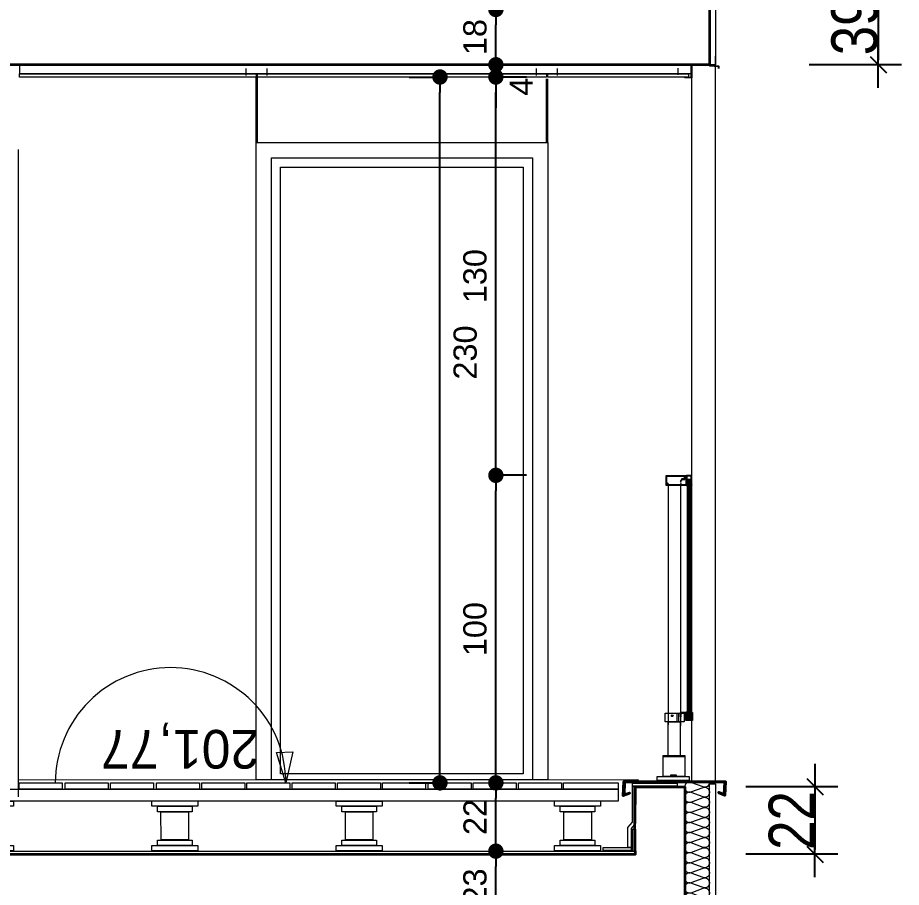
# Model space of a CAD drawing. Header units: centimetres. Extents: x 16433 to 114398, y -50094 to -12305.
# Drawn here: x 66768.5 to 67056.1, y -39125.2 to -38842 of the extents above; entities that cross this region are included whole.
import ezdxf

# ---------------------------------------------------------------- set-up
doc = ezdxf.new("R2010")
doc.units = ezdxf.units.CM
doc.header["$LTSCALE"] = 0.5
doc.layers.get('0').update_dxf_attribs({"linetype": 'CONTINUOUS'})
doc.layers.get('DEFPOINTS').update_dxf_attribs({"linetype": 'CONTINUOUS'})
for name, color, linetype in [('0-Coupe A.3', 7, 'CONTINUOUS'), ('01_cote_gen', 4, 'CONTINUOUS'), ('AA_COTES', 2, 'CONTINUOUS')]:
    doc.layers.add(name, color=color, linetype=linetype)
doc.styles.add('Futura Std Book', font='')
doc.styles.add('Helvetica', font='')
doc.styles.add('STYLE2', font='ARIALN.TTF')
doc.styles.get('Futura Std Book').set_extended_font_data('Futura Std Book')
doc.styles.get('Helvetica').set_extended_font_data('Helvetica')
doc.dimstyles.new('IS', dxfattribs={"dimtxt": 10.08724, "dimasz": 5.007446, "dimexe": 2, "dimexo": 10, "dimgap": 3, "dimtad": 1, "dimdec": 1, "dimtxsty": 'Helvetica', "dimblk": 'DOT', "dimblk1": 'DOT', "dimblk2": 'DOT', "dimcen": 0, "dimdle": 10, "dimazin": 0, "dimtfac": 0.8, "dimtdec": 1, "dimtix": 1, "dimtmove": 0, "dimatfit": 0, "dimldrblk": 'VW_FILLEDARROW-1', "dimfxl": 10, "dimfxlon": 1, "dimfrac": 2, "dimtolj": 1, "dimarcsym": 0})
doc.dimstyles.new('JB50', dxfattribs={"dimscale": 0.1, "dimtxt": 150, "dimasz": 15, "dimexe": 0.1, "dimexo": 0.1, "dimgap": 0.09, "dimtad": 1, "dimdec": 1, "dimdsep": 46, "dimtxsty": 'STYLE2', "dimblk1": 'BOND_G', "dimblk2": 'BOND_D', "dimsah": 1, "dimcen": 1.5, "dimdle": 0.01, "dimse1": 1, "dimse2": 1, "dimclrd": 4, "dimclre": 2, "dimclrt": 6, "dimazin": 2, "dimtfac": 2.333333, "dimtdec": 1, "dimtix": 1, "dimtmove": 2, "dimatfit": 3, "dimldrblk": 'BOND_G', "dimfxl": 1, "dimtolj": 1, "dimtzin": 0, "dimarcsym": 0})

# ---------------------------------------------------------------- blocks, each defined once
blk = doc.blocks.new('Groupe-295-1')
at = {"color": 7, "linetype": 'Continuous', "lineweight": 13, "flags": 128}
for points in [[(10879.63, -46639.65), (10879.29, -46641.74, 0.520363), (10881.05, -46643.45), (10881.31, -46643.4, 0.520363), (10882.32, -46641.16), (10880.16, -46637.53, -0.520363), (10881.18, -46635.29), (10881.44, -46635.24, -0.520363), (10883.19, -46636.95), (10882.52, -46641.13, 0.520363), (10884.28, -46642.84), (10884.53, -46642.79, 0.520363), (10885.55, -46640.55), (10883.39, -46636.92, -0.520363), (10884.4, -46634.68), (10884.66, -46634.63, -0.520363), (10886.42, -46636.34), (10885.74, -46640.52, 0.520363), (10887.5, -46642.23), (10887.76, -46642.18, 0.520363), (10888.77, -46639.94), (10886.61, -46636.3, -0.520363), (10887.62, -46634.07), (10887.88, -46634.02, -0.520363), (10889.64, -46635.73), (10888.96, -46639.91, 0.520363), (10890.72, -46641.62), (10890.98, -46641.57, 0.520363), (10891.99, -46639.33), (10889.83, -46635.69, -0.520363), (10890.84, -46633.46), (10891.1, -46633.41, -0.520363), (10892.86, -46635.12), (10892.18, -46639.3, 0.520363), (10893.94, -46641.01), (10894.2, -46640.96, 0.520363), (10895.21, -46638.72), (10893.05, -46635.08, -0.520363), (10894.07, -46632.84), (10894.33, -46632.8, -0.520363), (10896.09, -46634.51), (10895.41, -46638.69, 0.520363), (10897.17, -46640.4), (10897.43, -46640.35, 0.520363), (10898.44, -46638.11), (10896.28, -46634.47, -0.520363), (10897.29, -46632.23), (10897.55, -46632.19, -0.520363), (10899.31, -46633.9), (10898.63, -46638.08, 0.520363), (10900.39, -46639.79), (10900.65, -46639.74, 0.520363), (10901.66, -46637.5), (10899.5, -46633.86, -0.520363), (10900.51, -46631.62), (10900.77, -46631.58, -0.520363), (10902.53, -46633.29), (10901.85, -46637.46, 0.520363), (10903.61, -46639.18), (10903.87, -46639.13, 0.520363), (10904.88, -46636.89), (10902.72, -46633.25, -0.520363), (10903.73, -46631.01), (10903.99, -46630.96, -0.520363), (10905.75, -46632.68), (10905.07, -46636.85, 0.520363), (10906.83, -46638.57), (10907.09, -46638.52, 0.520363), (10908.1, -46636.28), (10905.95, -46632.64, -0.520363), (10906.96, -46630.4), (10907.22, -46630.35, -0.520363), (10908.98, -46632.07), (10908.3, -46636.24, 0.520363), (10910.06, -46637.96), (10910.32, -46637.91, 0.520363), (10911.33, -46635.67), (10909.17, -46632.03, -0.520363), (10910.18, -46629.79), (10910.44, -46629.74, -0.520363), (10912.2, -46631.46), (10911.52, -46635.63, 0.520363), (10913.28, -46637.35), (10913.54, -46637.3, 0.520363), (10914.55, -46635.06), (10912.39, -46631.42, -0.520363), (10913.4, -46629.18), (10913.66, -46629.13, -0.520363), (10915.42, -46630.85), (10914.74, -46635.02, 0.520363), (10916.5, -46636.74), (10916.76, -46636.69, 0.520363), (10917.77, -46634.45), (10915.61, -46630.81, -0.520363), (10916.62, -46628.57), (10916.88, -46628.52, -0.520363), (10918.64, -46630.24), (10917.96, -46634.41, 0.520363), (10919.72, -46636.13), (10919.98, -46636.08, 0.520363), (10920.99, -46633.84), (10918.84, -46630.2, -0.520363), (10919.85, -46627.96), (10919.98, -46627.94), (10919.99, -46627.94, -0.015448), (10920.08, -46627.92), (10920.09, -46627.92)], [(10921.19, -46633.77), (10921.18, -46633.84, 0.189452), (10921.39, -46634.83), (10921.4, -46634.84)], [(10837.4, -46650.19, 0.414214), (10839.15, -46651.39), (10839.29, -46651.36), (10839.42, -46651.34, 0.520363), (10840.43, -46649.1), (10838.27, -46645.46, -0.520363), (10839.28, -46643.22), (10839.54, -46643.17, -0.520363), (10841.3, -46644.89), (10840.62, -46649.06, 0.520363), (10842.38, -46650.78), (10842.64, -46650.73, 0.520363), (10843.65, -46648.49), (10841.49, -46644.85, -0.520363), (10842.5, -46642.61), (10842.76, -46642.56, -0.520363), (10844.52, -46644.28), (10843.84, -46648.45, 0.520363), (10845.6, -46650.16), (10845.86, -46650.12, 0.520363), (10846.87, -46647.88), (10844.72, -46644.24, -0.520363), (10845.73, -46642), (10845.99, -46641.95, -0.520363), (10847.75, -46643.66), (10847.07, -46647.84, 0.520363), (10848.83, -46649.55), (10849.09, -46649.51, 0.520363), (10850.1, -46647.27), (10847.94, -46643.63, -0.520363), (10848.95, -46641.39), (10849.21, -46641.34, -0.520363), (10850.97, -46643.05), (10850.29, -46647.23, 0.520363), (10852.05, -46648.94), (10852.31, -46648.89, 0.520363), (10853.32, -46646.66), (10851.16, -46643.02, -0.520363), (10852.17, -46640.78), (10852.43, -46640.73, -0.520363), (10854.19, -46642.44), (10853.51, -46646.62, 0.520363), (10855.27, -46648.33), (10855.53, -46648.28, 0.520363), (10856.54, -46646.05), (10854.38, -46642.41, -0.520363), (10855.39, -46640.17), (10855.65, -46640.12, -0.520363), (10857.41, -46641.83), (10856.73, -46646.01, 0.520363), (10858.49, -46647.72), (10858.75, -46647.67, 0.520363), (10859.77, -46645.44), (10857.61, -46641.8, -0.520363), (10858.62, -46639.56), (10858.88, -46639.51, -0.520363), (10860.64, -46641.22), (10859.96, -46645.4, 0.520363), (10861.72, -46647.11), (10861.98, -46647.06, 0.520363), (10862.99, -46644.82), (10860.83, -46641.19, -0.520363), (10861.84, -46638.95), (10862.1, -46638.9, -0.520363), (10863.86, -46640.61), (10863.18, -46644.79, 0.520363), (10864.94, -46646.5), (10865.2, -46646.45, 0.520363), (10866.21, -46644.21), (10864.05, -46640.58, -0.520363), (10865.06, -46638.34), (10865.32, -46638.29, -0.520363), (10867.08, -46640), (10866.4, -46644.18, 0.520363), (10868.16, -46645.89), (10868.42, -46645.84, 0.520363), (10869.43, -46643.6), (10867.27, -46639.97, -0.520363), (10868.29, -46637.73), (10868.54, -46637.68, -0.520363), (10870.3, -46639.39), (10869.63, -46643.57, 0.520363), (10871.38, -46645.28), (10871.64, -46645.23, 0.520363), (10872.66, -46642.99), (10870.5, -46639.36, -0.520363), (10871.51, -46637.12), (10871.77, -46637.07, -0.520363), (10873.53, -46638.78), (10872.85, -46642.96, 0.520363), (10874.61, -46644.67), (10874.87, -46644.62, 0.520363), (10875.88, -46642.38), (10873.72, -46638.75, -0.520363), (10874.73, -46636.51), (10874.99, -46636.46, -0.520363), (10876.75, -46638.17), (10876.07, -46642.35, 0.520363), (10877.83, -46644.06), (10878.09, -46644.01, 0.520363), (10879.1, -46641.77), (10876.94, -46638.14, -0.520363), (10877.95, -46635.9), (10878.21, -46635.85, -0.520363), (10879.97, -46637.56), (10879.63, -46639.65)], [(10836.19, -46643.81), (10836.32, -46643.78, -0.520363), (10838.08, -46645.5), (10837.39, -46649.71), (10837.39, -46649.71, 0.087327), (10837.4, -46650.19)]]:
    blk.add_lwpolyline(points, format="xyb", dxfattribs=at)
blk = doc.blocks.new('Groupe-345-1')
at = {"color": 7, "linetype": 'Continuous', "lineweight": 5, "flags": 128}
for points in [[(10899.29, -46875.73), (10897.19, -46864.68), (10898.93, -46864.35), (10901.02, -46875.4)], [(10901.37, -46877.25), (10898.58, -46862.51), (10900.27, -46862.19), (10903.06, -46876.93)], [(10887.15, -46879.94), (10884.36, -46865.2), (10886.05, -46864.88), (10888.84, -46879.62)], [(10888.49, -46877.78), (10886.4, -46866.72), (10888.13, -46866.4), (10890.22, -46877.45)], [(10890.01, -46876.34), (10888.34, -46867.5), (10897.36, -46865.79), (10899.03, -46874.64)]]:
    blk.add_lwpolyline(points, close=True, dxfattribs=at)
blk = doc.blocks.new('Groupe-350-1')
at = {"color": 7, "linetype": 'Continuous', "lineweight": 5}
for p, q in [((10835.91, -46655.35), (10836.38, -46655.26)), ((10836.06, -46656.17), (10836.53, -46656.08))]:
    blk.add_line(p, q, dxfattribs=at)
at = {"color": 7, "linetype": 'Continuous', "lineweight": 5, "flags": 128}
for points in [[(10836.25, -46654.57), (10836.36, -46654.55), (10836.77, -46656.73), (10836.66, -46656.76)], [(10835.82, -46654.89), (10836.29, -46654.8), (10836.62, -46656.53), (10836.15, -46656.61)]]:
    blk.add_lwpolyline(points, close=True, dxfattribs=at)
blk = doc.blocks.new('Groupe-351-1')
at = {"color": 7}
blk.add_blockref('Groupe-350-1', (0, 0), dxfattribs=at)
blk = doc.blocks.new('Groupe-352-1')
at = {"color": 7, "linetype": 'Continuous', "lineweight": 5, "flags": 128}
for points in [[(10742.62, -46669.16), (10743.85, -46675.64), (10740.71, -46676.24), (10739.48, -46669.75)], [(10742.47, -46669.39), (10743.62, -46675.48), (10740.87, -46676.01), (10739.71, -46669.91)]]:
    blk.add_lwpolyline(points, close=True, dxfattribs=at)
blk = doc.blocks.new('Groupe-353-1')
at = {"color": 8, "linetype": 'Continuous', "lineweight": 5, "true_color": 0x777777}
for p, q in [((10817.24, -46653.86), (10740.45, -46668.4)), ((10817.29, -46654.1), (10740.49, -46668.65)), ((10817.34, -46654.35), (10740.54, -46668.89)), ((10829.54, -46653.18), (10830.86, -46660.15)), ((10815.98, -46657.82), (10818.76, -46657.3)), ((10816.1, -46658.45), (10818.88, -46657.92))]:
    blk.add_line(p, q, dxfattribs=at)
at = {"color": 7, "linetype": 'Continuous', "lineweight": 5}
blk.add_line((10742.14, -46667.42), (10743, -46667.64), dxfattribs=at)
at = {"color": 7, "linetype": 'Continuous', "lineweight": 13, "flags": 128}
for points in [[(10835.62, -46650.66), (10836.84, -46650.43), (10838.77, -46660.63), (10837.55, -46660.86)], [(10814.91, -46653.65), (10814.88, -46653.45), (10817.48, -46652.96), (10817.89, -46655.12), (10815.48, -46655.57), (10815.77, -46657.1), (10817.01, -46656.86), (10817.05, -46657.06), (10815.61, -46657.33), (10815.25, -46655.41), (10817.65, -46654.96), (10817.32, -46653.19)], [(10819.41, -46660.69), (10818.66, -46656.76), (10829.47, -46654.71), (10830.21, -46658.64)]]:
    blk.add_lwpolyline(points, close=True, dxfattribs=at)
at = {"color": 7, "linetype": 'Continuous', "lineweight": 5, "flags": 128}
for points in [[(10817.2, -46653.61), (10817.38, -46654.59), (10740.58, -46669.14), (10740.4, -46668.16)], [(10829.19, -46653.24), (10835.87, -46651.98), (10837.19, -46658.95), (10830.51, -46660.22)], [(10818.43, -46655.53), (10819.59, -46661.65), (10816.8, -46662.18), (10815.64, -46656.05)], [(10739.78, -46670.25), (10739.81, -46670.43), (10740.66, -46670.27), (10740.8, -46671.02), (10741.7, -46671.34), (10741.76, -46671.17), (10740.96, -46670.89), (10740.8, -46670.06)]]:
    blk.add_lwpolyline(points, close=True, dxfattribs=at)
for points in [[(10814.39, -46655.19), (10815.25, -46655.41), (10817.65, -46654.96), (10817.32, -46653.19), (10814.91, -46653.65), (10814.2, -46654.19)], [(10814.79, -46655.09), (10815.25, -46655.21), (10817.42, -46654.8), (10817.16, -46653.42), (10815, -46653.83), (10814.64, -46654.1)], [(10742.14, -46671.01), (10742.58, -46671.16), (10819.84, -46656.53)], [(10742.97, -46675.4), (10743.32, -46675.09), (10820.38, -46660.5)], [(10743, -46667.64), (10742.14, -46667.42), (10739.15, -46667.99), (10739.48, -46669.75), (10742.48, -46669.19), (10743.19, -46668.64)], [(10742.6, -46667.74), (10742.14, -46667.62), (10739.38, -46668.14), (10739.64, -46669.52), (10742.39, -46669), (10742.75, -46668.73)]]:
    blk.add_lwpolyline(points, dxfattribs=at)
at = {"color": 7, "linetype": 'Continuous', "lineweight": 13, "flags": 128}
for points in [[(10814.88, -46653.45), (10817.48, -46652.96), (10817.89, -46655.12), (10815.48, -46655.57), (10815.77, -46657.1), (10817.01, -46656.86)], [(10814.91, -46653.65), (10817.32, -46653.19), (10817.65, -46654.96), (10815.25, -46655.41), (10815.61, -46657.33), (10817.05, -46657.06)]]:
    blk.add_lwpolyline(points, dxfattribs=at)
at = {"color": 7, "linetype": 'Continuous', "lineweight": 5}
blk.add_circle((10817.18, -46659.72), 0.288, dxfattribs=at)
at = {"color": 7}
for name in ['Groupe-351-1', 'Groupe-352-1']:
    blk.add_blockref(name, (0, 0), dxfattribs=at)
blk = doc.blocks.new('Groupe-354-1')
at = {"color": 7, "linetype": 'Continuous', "lineweight": 5, "flags": 128}
blk.add_lwpolyline([(10862.07, -46779.2), (10860.27, -46779.59), (10858.49, -46780.06), (10856.74, -46780.62), (10855.01, -46781.27), (10853.32, -46782), (10851.67, -46782.81), (10850.06, -46783.71), (10848.49, -46784.68), (10846.98, -46785.72), (10845.52, -46786.84), (10844.11, -46788.03), (10842.76, -46789.29), (10841.48, -46790.61), (10840.27, -46792), (10839.12, -46793.44), (10838.05, -46794.93), (10837.05, -46796.48), (10836.12, -46798.07), (10835.28, -46799.71), (10834.52, -46801.39), (10833.84, -46803.1), (10833.25, -46804.84), (10832.74, -46806.61), (10832.32, -46808.41), (10831.99, -46810.22), (10831.74, -46812.04), (10831.59, -46813.88), (10831.53, -46815.72), (10831.56, -46817.56), (10831.68, -46819.4), (10831.88, -46821.23), (10832.18, -46823.05), (10832.57, -46824.85), (10833.04, -46826.63), (10833.6, -46828.38), (10834.25, -46830.1), (10834.98, -46831.79), (10835.79, -46833.45), (10836.69, -46835.06), (10837.66, -46836.62), (10838.7, -46838.14), (10839.82, -46839.6), (10841.01, -46841.01), (10842.27, -46842.35), (10843.59, -46843.63), (10844.98, -46844.85), (10846.42, -46846), (10847.91, -46847.07), (10849.46, -46848.07), (10851.05, -46848.99), (10852.69, -46849.84), (10854.37, -46850.6), (10856.08, -46851.28), (10857.82, -46851.87), (10859.59, -46852.38), (10861.39, -46852.8), (10863.2, -46853.13), (10865.02, -46853.37), (10866.86, -46853.53), (10868.7, -46853.59), (10870.54, -46853.56), (10872.38, -46853.44), (10874.21, -46853.23), (10876.03, -46852.93)], dxfattribs=at)
blk.add_lwpolyline([(10851.73, -46778.84), (10862.07, -46779.2), (10852.93, -46784.06)], close=True, dxfattribs=at)
at = {"color": 178, "insert": (10859.09, -46788.6), "char_height": 12.5861, "attachment_point": 1, "rotation": 280.7176, "line_spacing_factor": 0.962448, "style": 'Futura Std Book'}
blk.add_mtext('\\pt52.194;201,77', dxfattribs=at)
blk = doc.blocks.new('Groupe-355-1')
at = {"color": 7, "linetype": 'Continuous', "lineweight": 5, "flags": 128}
for points in [[(10890.21, -46818.29), (10887.42, -46803.56), (10889.11, -46803.24), (10891.9, -46817.97)], [(10875.98, -46820.99), (10873.19, -46806.25), (10874.88, -46805.93), (10877.67, -46820.67)], [(10878.85, -46817.39), (10877.17, -46808.55), (10886.19, -46806.84), (10887.87, -46815.68)], [(10888.12, -46816.78), (10886.03, -46805.73), (10887.76, -46805.4), (10889.86, -46816.45)], [(10877.32, -46818.82), (10875.23, -46807.77), (10876.97, -46807.44), (10879.06, -46818.5)]]:
    blk.add_lwpolyline(points, close=True, dxfattribs=at)
blk = doc.blocks.new('Groupe-356-1')
at = {"color": 7, "linetype": 'Continuous', "lineweight": 5, "flags": 128}
for points in [[(10876.96, -46757.83), (10874.87, -46746.77), (10876.6, -46746.45), (10878.69, -46757.5)], [(10879.04, -46759.34), (10876.25, -46744.6), (10877.94, -46744.28), (10880.73, -46759.02)], [(10864.82, -46762.03), (10862.03, -46747.3), (10863.72, -46746.98), (10866.51, -46761.71)], [(10866.16, -46759.87), (10864.07, -46748.82), (10865.8, -46748.49), (10867.89, -46759.54)], [(10867.68, -46758.44), (10866.01, -46749.6), (10875.03, -46747.89), (10876.7, -46756.73)]]:
    blk.add_lwpolyline(points, close=True, dxfattribs=at)
blk = doc.blocks.new('Groupe-357-1')
at = {"color": 7, "linetype": 'Continuous', "lineweight": 5, "flags": 128}
for points in [[(10865.82, -46689.51), (10863.03, -46674.77), (10864.72, -46674.45), (10867.51, -46689.19)], [(10851.59, -46692.2), (10848.8, -46677.46), (10850.49, -46677.14), (10853.28, -46691.88)], [(10863.73, -46687.99), (10861.64, -46676.94), (10863.38, -46676.61), (10865.47, -46687.67)], [(10852.94, -46690.04), (10850.84, -46678.99), (10852.58, -46678.66), (10854.67, -46689.71)], [(10854.46, -46688.61), (10852.79, -46679.76), (10861.81, -46678.06), (10863.48, -46686.9)]]:
    blk.add_lwpolyline(points, close=True, dxfattribs=at)
blk = doc.blocks.new('_DOT')
at = {"color": 0, "linetype": 'ByBlock', "lineweight": -2}
blk.add_line((-0.5, 0), (-1, 0), dxfattribs=at)
at = {"color": 0, "linetype": 'ByBlock', "const_width": 0.5}
blk.add_lwpolyline([(-0.25, 0, 1), (0.25, 0, 1)], format="xyb", close=True, dxfattribs=at)
blk = doc.blocks.new('*D3413')
at = {"layer": '0-Coupe A.3', "color": 0, "linetype": 'Continuous', "lineweight": -2, "transparency": 16777216}
for p, q in [((66924.13, -38839.37), (66926.13, -38839.37)), ((66924.13, -38852.36), (66924.13, -38844.38)), ((66934.13, -38857.37), (66922.13, -38857.37))]:
    blk.add_line(p, q, dxfattribs=at)
at = {"layer": 'DEFPOINTS', "color": 0, "linetype": 'Continuous', "transparency": 16777216}
for p in [(66918.2, -38839.37), (66924.13, -38839.37), (66945.03, -38857.37)]:
    blk.add_point(p, dxfattribs=at)
at = {"layer": '0-Coupe A.3', "color": 0, "linetype": 'Continuous', "lineweight": -2, "transparency": 16777216, "xscale": 5.007446289062499, "yscale": 5.007446289062499, "zscale": 5.007446289062499}
for p, rotation in [((66924.13, -38839.37), 90), ((66924.13, -38857.37), 270)]:
    blk.add_blockref('_DOT', p, dxfattribs=dict(at, rotation=rotation))
at = {"layer": '0-Coupe A.3', "color": 0, "linetype": 'Continuous', "lineweight": 13, "transparency": 16777216, "insert": (66917.35, -38848.37), "char_height": 7.565, "attachment_point": 5, "rotation": 90, "style": 'Helvetica'}
blk.add_mtext('\\A1;18', dxfattribs=at)
blk = doc.blocks.new('VW_FILLEDARROW-1')
at = {"color": 0, "linetype": 'Continuous', "lineweight": 5, "flags": 128}
blk.add_lwpolyline([(-1.997, 0.535), (0, 0), (-1.997, -0.535)], close=True, dxfattribs=at)
blk = doc.blocks.new('*D3414')
at = {"layer": '0-Coupe A.3', "color": 0, "linetype": 'Continuous', "lineweight": -2, "transparency": 16777216}
for p, q in [((66924.13, -38852.36), (66924.13, -38847.36)), ((66934.13, -38857.37), (66922.13, -38857.37)), ((66924.13, -38861.37), (66924.13, -38857.37)), ((66934.13, -38861.37), (66922.13, -38861.37)), ((66924.13, -38866.38), (66924.13, -38871.39))]:
    blk.add_line(p, q, dxfattribs=at)
at = {"layer": 'DEFPOINTS', "color": 0, "linetype": 'Continuous', "transparency": 16777216}
for p in [(66924.13, -38857.37), (66945.03, -38857.37), (66947.83, -38861.37)]:
    blk.add_point(p, dxfattribs=at)
at = {"layer": '0-Coupe A.3', "color": 0, "linetype": 'Continuous', "lineweight": -2, "transparency": 16777216, "xscale": 5.007446289062499, "yscale": 5.007446289062499, "zscale": 5.007446289062499}
for p, rotation in [((66924.13, -38857.37), 270), ((66924.13, -38861.37), 90)]:
    blk.add_blockref('_DOT', p, dxfattribs=dict(at, rotation=rotation))
at = {"layer": '0-Coupe A.3', "color": 0, "linetype": 'Continuous', "lineweight": 13, "transparency": 16777216, "insert": (66932.37, -38864.51), "char_height": 7.565, "attachment_point": 5, "rotation": 90, "style": 'Helvetica'}
blk.add_mtext('\\A1;4', dxfattribs=at)
blk = doc.blocks.new('*D3415')
at = {"layer": '0-Coupe A.3', "color": 0, "linetype": 'Continuous', "lineweight": -2, "transparency": 16777216}
for p, q in [((66934.13, -38861.37), (66922.13, -38861.37)), ((66924.13, -38986.07), (66924.13, -38866.38)), ((66934.13, -38991.07), (66922.13, -38991.07))]:
    blk.add_line(p, q, dxfattribs=at)
at = {"layer": 'DEFPOINTS', "color": 0, "linetype": 'Continuous', "transparency": 16777216}
for p in [(66924.13, -38861.37), (66947.83, -38861.37), (66982.82, -38991.07)]:
    blk.add_point(p, dxfattribs=at)
at = {"layer": '0-Coupe A.3', "color": 0, "linetype": 'Continuous', "lineweight": -2, "transparency": 16777216, "xscale": 5.007446289062499, "yscale": 5.007446289062499, "zscale": 5.007446289062499}
for p, rotation in [((66924.13, -38861.37), 90), ((66924.13, -38991.07), 270)]:
    blk.add_blockref('_DOT', p, dxfattribs=dict(at, rotation=rotation))
at = {"layer": '0-Coupe A.3', "color": 0, "linetype": 'Continuous', "lineweight": 13, "transparency": 16777216, "insert": (66917.35, -38926.22), "char_height": 7.565, "attachment_point": 5, "rotation": 90, "style": 'Helvetica'}
blk.add_mtext('\\A1;130', dxfattribs=at)
blk = doc.blocks.new('*D3416')
at = {"layer": '0-Coupe A.3', "color": 0, "linetype": 'Continuous', "lineweight": -2, "transparency": 16777216}
for p, q in [((66934.13, -38991.07), (66922.13, -38991.07)), ((66924.13, -39086.22), (66924.13, -38996.08)), ((66924.13, -39091.22), (66922.13, -39091.22))]:
    blk.add_line(p, q, dxfattribs=at)
at = {"layer": 'DEFPOINTS', "color": 0, "linetype": 'Continuous', "transparency": 16777216}
for p in [(66924.13, -38991.07), (66982.82, -38991.07), (66926.51, -39091.22)]:
    blk.add_point(p, dxfattribs=at)
at = {"layer": '0-Coupe A.3', "color": 0, "linetype": 'Continuous', "lineweight": -2, "transparency": 16777216, "xscale": 5.007446289062499, "yscale": 5.007446289062499, "zscale": 5.007446289062499}
for p, rotation in [((66924.13, -38991.07), 90), ((66924.13, -39091.22), 270)]:
    blk.add_blockref('_DOT', p, dxfattribs=dict(at, rotation=rotation))
at = {"layer": '0-Coupe A.3', "color": 0, "linetype": 'Continuous', "lineweight": 13, "transparency": 16777216, "insert": (66917.35, -39041.15), "char_height": 7.565, "attachment_point": 5, "rotation": 90, "style": 'Helvetica'}
blk.add_mtext('\\A1;100', dxfattribs=at)
blk = doc.blocks.new('*D3417')
at = {"layer": '0-Coupe A.3', "color": 0, "linetype": 'Continuous', "lineweight": -2, "transparency": 16777216}
for p, q in [((66924.13, -39091.22), (66922.13, -39091.22)), ((66924.13, -39108.44), (66924.13, -39096.23)), ((66924.13, -39113.45), (66922.13, -39113.45))]:
    blk.add_line(p, q, dxfattribs=at)
at = {"layer": 'DEFPOINTS', "color": 0, "linetype": 'Continuous', "transparency": 16777216}
for p in [(66924.13, -39091.22), (66926.51, -39091.22), (66924.43, -39113.45)]:
    blk.add_point(p, dxfattribs=at)
at = {"layer": '0-Coupe A.3', "color": 0, "linetype": 'Continuous', "lineweight": -2, "transparency": 16777216, "xscale": 5.007446289062499, "yscale": 5.007446289062499, "zscale": 5.007446289062499}
for p, rotation in [((66924.13, -39091.22), 90), ((66924.13, -39113.45), 270)]:
    blk.add_blockref('_DOT', p, dxfattribs=dict(at, rotation=rotation))
at = {"layer": '0-Coupe A.3', "color": 0, "linetype": 'Continuous', "lineweight": 13, "transparency": 16777216, "insert": (66917.35, -39102.33), "char_height": 7.565, "attachment_point": 5, "rotation": 90, "style": 'Helvetica'}
blk.add_mtext('\\A1;22', dxfattribs=at)
blk = doc.blocks.new('*D3418')
at = {"layer": '0-Coupe A.3', "color": 0, "linetype": 'Continuous', "lineweight": -2, "transparency": 16777216}
for p, q in [((66924.13, -39113.45), (66922.13, -39113.45)), ((66924.13, -39131.44), (66924.13, -39118.45)), ((66924.13, -39136.45), (66922.13, -39136.45))]:
    blk.add_line(p, q, dxfattribs=at)
at = {"layer": 'DEFPOINTS', "color": 0, "linetype": 'Continuous', "transparency": 16777216}
for p in [(66924.13, -39113.45), (66924.43, -39113.45), (66926.98, -39136.45)]:
    blk.add_point(p, dxfattribs=at)
at = {"layer": '0-Coupe A.3', "color": 0, "linetype": 'Continuous', "lineweight": -2, "transparency": 16777216, "xscale": 5.007446289062499, "yscale": 5.007446289062499, "zscale": 5.007446289062499}
for p, rotation in [((66924.13, -39113.45), 90), ((66924.13, -39136.45), 270)]:
    blk.add_blockref('_DOT', p, dxfattribs=dict(at, rotation=rotation))
at = {"layer": '0-Coupe A.3', "color": 0, "linetype": 'Continuous', "lineweight": 13, "transparency": 16777216, "insert": (66917.35, -39124.95), "char_height": 7.565, "attachment_point": 5, "rotation": 90, "style": 'Helvetica'}
blk.add_mtext('\\A1;23', dxfattribs=at)
blk = doc.blocks.new('*D3422')
at = {"layer": '0-Coupe A.3', "color": 0, "linetype": 'Continuous', "lineweight": -2, "transparency": 16777216}
for p, q in [((66895.93, -38861.37), (66907.93, -38861.37)), ((66905.93, -39086.22), (66905.93, -38866.38)), ((66895.93, -39091.22), (66907.93, -39091.22))]:
    blk.add_line(p, q, dxfattribs=at)
at = {"layer": 'DEFPOINTS', "color": 0, "linetype": 'Continuous', "transparency": 16777216}
for p in [(66805.45, -38861.37), (66905.93, -38861.37), (66858.43, -39091.22)]:
    blk.add_point(p, dxfattribs=at)
at = {"layer": '0-Coupe A.3', "color": 0, "linetype": 'Continuous', "lineweight": -2, "transparency": 16777216, "xscale": 5.007446289062499, "yscale": 5.007446289062499, "zscale": 5.007446289062499}
for p, rotation in [((66905.93, -38861.37), 90), ((66905.93, -39091.22), 270)]:
    blk.add_blockref('_DOT', p, dxfattribs=dict(at, rotation=rotation))
at = {"layer": '0-Coupe A.3', "color": 0, "linetype": 'Continuous', "lineweight": 13, "transparency": 16777216, "insert": (66914.17, -38951.08), "char_height": 7.565, "attachment_point": 5, "rotation": 90, "style": 'Helvetica'}
blk.add_mtext('\\A1;230', dxfattribs=at)
blk = doc.blocks.new('BOND_G')
at = {"layer": 'AA_COTES', "color": 0}
for p, q in [((0, -5), (0, 15)), ((5, 0), (-5, 0)), ((1.77, 1.77), (-1.77, -1.77))]:
    blk.add_line(p, q, dxfattribs=at)
blk = doc.blocks.new('BOND_D')
at = {"layer": 'AA_COTES', "color": 0}
for p, q in [((0, 5), (0, -15)), ((5, 0), (-5, 0)), ((-1.77, -1.77), (1.77, 1.77))]:
    blk.add_line(p, q, dxfattribs=at)
blk = doc.blocks.new('*D3423')
at = {"layer": '01_cote_gen', "color": 4, "lineweight": -2, "transparency": 16777216}
blk.add_line((67048.59, -38819.25), (67048.59, -38855.87), dxfattribs=at)
at = {"layer": 'DEFPOINTS', "color": 0}
for p in [(66993.65, -38817.75), (66991.56, -38857.37), (67048.59, -38857.37)]:
    blk.add_point(p, dxfattribs=at)
at = {"layer": '01_cote_gen', "color": 4, "lineweight": -2, "transparency": 16777216, "xscale": 1.5, "yscale": 1.5, "zscale": 1.5}
for name, p, rotation in [('BOND_G', (67048.59, -38817.75), 90), ('BOND_D', (67048.59, -38857.37), 270)]:
    blk.add_blockref(name, p, dxfattribs=dict(at, rotation=rotation))
at = {"layer": '01_cote_gen', "color": 6, "transparency": 16777216, "insert": (67040.92, -38837.56), "char_height": 15, "attachment_point": 5, "rotation": 90, "style": 'STYLE2'}
blk.add_mtext('\\A1;39.6', dxfattribs=at)
blk = doc.blocks.new('*D3424')
at = {"layer": '01_cote_gen', "color": 4, "lineweight": -2, "transparency": 16777216}
blk.add_line((67027.96, -39093.99), (67027.96, -39112.95), dxfattribs=at)
at = {"layer": 'DEFPOINTS', "color": 0}
for p in [(66973.24, -39092.49), (66969.62, -39114.45), (67027.96, -39114.45)]:
    blk.add_point(p, dxfattribs=at)
at = {"layer": '01_cote_gen', "color": 4, "lineweight": -2, "transparency": 16777216, "xscale": 1.5, "yscale": 1.5, "zscale": 1.5}
for name, p, rotation in [('BOND_G', (67027.96, -39092.49), 90), ('BOND_D', (67027.96, -39114.45), 270)]:
    blk.add_blockref(name, p, dxfattribs=dict(at, rotation=rotation))
at = {"layer": '01_cote_gen', "color": 6, "transparency": 16777216, "insert": (67020.42, -39103.47), "char_height": 15, "attachment_point": 5, "rotation": 90, "style": 'STYLE2'}
blk.add_mtext('\\A1;22', dxfattribs=at)

msp = doc.modelspace()

# ---------------------------------------------------------------- linework, layer by layer
at = {"layer": '0-Coupe A.3', "color": 7, "linetype": 'Continuous', "lineweight": 18}
for p, q in [((66995.651, -39090.732), (66995.651, -38854.621)), ((66768.651, -38884.931), (66768.651, -39095.732))]:
    msp.add_line(p, q, dxfattribs=at)
at = {"layer": '0-Coupe A.3', "color": 7, "linetype": 'Continuous', "lineweight": 13}
for p, q in [((66987.923, -39090.732), (66987.923, -38857.205)), ((66842.805, -38860.838), (66842.805, -38858.638)), ((66849.705, -38860.838), (66849.705, -38858.638)), ((66937.305, -38860.838), (66937.305, -38858.638)), ((66944.205, -38860.838), (66944.205, -38858.638)), ((66983.457, -38860.638), (66983.457, -38858.438)), ((66846.059, -38882.718), (66846.059, -38861.371)), ((66846.559, -38882.718), (66846.559, -38861.371)), ((66940.559, -38882.718), (66940.559, -38862.014)), ((66941.059, -38882.718), (66941.059, -38862.014)), ((66768.498, -39090.269), (66970.557, -39090.159)), ((66969.623, -39114.446), (66969.623, -39099.446))]:
    msp.add_line(p, q, dxfattribs=at)
at = {"layer": '0-Coupe A.3', "color": 7, "linetype": 'Continuous', "lineweight": 13, "flags": 128}
for points in [[(66993.651, -38816.752), (66995.651, -38816.752), (66995.651, -38857.371), (66993.651, -38857.371)], [(66987.923, -38857.326), (66987.923, -38861.631), (66985.623, -38861.631), (66985.623, -38861.431), (66987.723, -38861.431), (66987.723, -38857.526), (66985.623, -38857.526), (66985.623, -38857.326)], [(66846.059, -38882.718), (66941.059, -38882.718), (66941.059, -39090.175), (66846.059, -39090.175)], [(66851.059, -38887.718), (66936.059, -38887.718), (66936.059, -39090.175), (66851.059, -39090.175)], [(66854.059, -38890.718), (66933.059, -38890.718), (66933.059, -39088.25), (66854.059, -39088.25)], [(66963.931, -39093.224), (66963.931, -39097.124), (66746.674, -39097.124), (66746.674, -39095.224), (66738.419, -39095.224), (66738.419, -39093.224)], [(66783.007, -39093.224), (66769.007, -39093.224), (66769.007, -39091.224), (66783.007, -39091.224)], [(66797.982, -39093.224), (66783.982, -39093.224), (66783.982, -39091.224), (66797.982, -39091.224)], [(66812.682, -39093.224), (66798.682, -39093.224), (66798.682, -39091.224), (66812.682, -39091.224)], [(66827.682, -39093.224), (66813.682, -39093.224), (66813.682, -39091.224), (66827.682, -39091.224)], [(66842.382, -39093.224), (66828.382, -39093.224), (66828.382, -39091.224), (66842.382, -39091.224)], [(66857.082, -39093.224), (66843.082, -39093.224), (66843.082, -39091.224), (66857.082, -39091.224)], [(66871.782, -39093.224), (66857.782, -39093.224), (66857.782, -39091.224), (66871.782, -39091.224)], [(66886.533, -39093.224), (66872.533, -39093.224), (66872.533, -39091.224), (66886.533, -39091.224)], [(66901.233, -39093.224), (66887.233, -39093.224), (66887.233, -39091.224), (66901.233, -39091.224)], [(66916.082, -39093.224), (66902.082, -39093.224), (66902.082, -39091.224), (66916.082, -39091.224)], [(66930.782, -39093.224), (66916.782, -39093.224), (66916.782, -39091.224), (66930.782, -39091.224)], [(66945.482, -39093.224), (66931.482, -39093.224), (66931.482, -39091.224), (66945.482, -39091.224)], [(66963.931, -39093.224), (66946.182, -39093.224), (66946.182, -39091.224), (66963.931, -39091.224)], [(66969.625, -39092.302), (66969.615, -39104.356), (66968.124, -39106.123), (66968.123, -39112.277), (66967.124, -39112.277), (66967.124, -39105.758), (66968.625, -39103.978), (66968.625, -39092.302)], [(66983.151, -39091.302), (66983.151, -39092.302), (66968.625, -39092.302), (66968.625, -39091.302)], [(66995.659, -39176.226), (66993.659, -39176.226), (66993.659, -39091.484), (66995.659, -39091.484)], [(66969.623, -39113.446), (66968.623, -39113.446), (66968.623, -39106.319), (66969.623, -39106.319)], [(66752.51, -39113.446), (66969.623, -39113.446), (66969.623, -39114.446), (66752.51, -39114.446)], [(66959.06, -39113.277), (66959.06, -39112.277), (66968.123, -39112.277), (66968.123, -39113.277)]]:
    msp.add_lwpolyline(points, close=True, dxfattribs=at)
at = {"layer": '0-Coupe A.3', "color": 7, "linetype": 'Continuous', "lineweight": 35, "flags": 128}
for points in [[(66993.651, -38817.752), (66993.651, -38857.371), (66757.297, -38857.371), (66757.297, -38864.352), (66741.297, -38864.352), (66741.297, -38852.226), (66298.27, -38852.226), (66298.27, -39114.446), (66737.731, -39114.446)], [(66737.321, -39114.352), (66737.321, -39098.352), (66745.689, -39098.352), (66751.62, -39114.193), (66751.474, -39114.446), (66969.623, -39114.446), (66969.623, -39113.446), (66969.373, -39113.446), (66969.373, -39092.492), (66985.623, -39092.492), (66985.623, -39176.424), (66969.623, -39176.424), (66969.623, -39136.446), (66298.27, -39136.446), (66298.27, -39386.424), (66633.947, -39389.78), (66969.623, -39386.424), (66985.623, -39386.424), (66985.623, -39431.826)]]:
    msp.add_lwpolyline(points, dxfattribs=at)
at = {"layer": '0-Coupe A.3', "color": 7, "linetype": 'Continuous', "lineweight": 5, "flags": 128}
for points in [[(66987.723, -38860.371), (66769.163, -38860.371), (66769.163, -38857.371), (66987.723, -38857.371)], [(66846.059, -38861.371), (66769.048, -38861.371), (66769.048, -38860.371), (66846.059, -38860.371)], [(66940.559, -38861.371), (66846.559, -38861.371), (66846.559, -38860.371), (66940.559, -38860.371)], [(66986.848, -38861.371), (66941.059, -38861.371), (66941.059, -38860.371), (66986.848, -38860.371)]]:
    msp.add_lwpolyline(points, close=True, dxfattribs=at)
at = {"layer": '0-Coupe A.3', "color": 7, "linetype": 'Continuous', "lineweight": 25, "flags": 128}
msp.add_lwpolyline([(66993.651, -38855.576), (66993.651, -38857.576), (66996.551, -38857.876), (66996.551, -38858.576)], dxfattribs=at)
at = {"layer": '0-Coupe A.3', "color": 7, "linetype": 'Continuous', "lineweight": 35, "flags": 128}
msp.add_lwpolyline([(66996.608, -39094.462), (66996.7, -39094.229), (66998.441, -39094.979), (66998.599, -39091.001), (66966.01, -39090.97), (66965.847, -39095.046), (66967.643, -39094.437), (66967.64, -39094.675), (66965.594, -39095.396), (66965.78, -39090.732), (66998.849, -39090.732), (66998.666, -39095.348)], close=True, dxfattribs=at)

# ---------------------------------------------------------------- block references
at = {"layer": '0-Coupe A.3', "color": 7, "rotation": 259.2764052561336}
for name in ['Groupe-353-1', 'Groupe-354-1', 'Groupe-295-1', 'Groupe-345-1', 'Groupe-355-1', 'Groupe-356-1', 'Groupe-357-1']:
    msp.add_blockref(name, (114839.157, -37123.114), dxfattribs=at)

# ---------------------------------------------------------------- dimensions: what is measured, and where the dimension line sits
at = {"layer": '0-Coupe A.3', "color": 7, "linetype": 'Continuous', "lineweight": 13}
for base, p1, p2, picture, middle in [((66924.131, -38839.371), (66945.031, -38857.371), (66918.196, -38839.371), '*D3413', (66917.348, -38848.371)), ((66924.131, -38861.371), (66982.823, -38991.075), (66947.831, -38861.371), '*D3415', (66917.348, -38926.223)), ((66924.131, -38991.075), (66926.511, -39091.224), (66982.823, -38991.075), '*D3416', (66917.348, -39041.149)), ((66924.131, -39091.224), (66924.431, -39113.446), (66926.511, -39091.224), '*D3417', (66917.348, -39102.335)), ((66924.131, -39113.446), (66926.983, -39136.446), (66924.431, -39113.446), '*D3418', (66917.348, -39124.946))]:
    dim = msp.add_linear_dim(base=base, p1=p1, p2=p2, angle=270, dimstyle='IS', override={"dimtxt": 7.56543, "dimdec": 0, "dimpost": '<>', "dimtxsty": 'Helvetica', "dimtmove": 2}, dxfattribs=at)
    dim.commit()
    dim.dimension.update_dxf_attribs({"geometry": picture, "text_midpoint": middle})
for base, p1, p2, override, picture, middle in [((66924.131, -38857.371), (66947.831, -38861.371), (66945.031, -38857.371), {"dimtxt": 7.56543, "dimdec": 0, "dimpost": '<>', "dimtxsty": 'Helvetica', "dimtix": 0, "dimtmove": 2}, '*D3414', (66932.37, -38864.506)), ((66905.931, -38861.371), (66858.431, -39091.224), (66805.451, -38861.371), {"dimtxt": 7.56543, "dimdec": 0, "dimpost": '<>', "dimtxsty": 'Helvetica', "dimtmove": 2}, '*D3422', (66914.17, -38951.081))]:
    dim = msp.add_linear_dim(base=base, p1=p1, p2=p2, angle=270, dimstyle='IS', override=override, dxfattribs=at)
    dim.commit()
    dim.dimension.update_dxf_attribs({"geometry": picture, "text_midpoint": middle, "dimtype": 160})
at = {"layer": '01_cote_gen'}
for base, p1, p2, picture, middle in [((67048.588, -38857.371), (66993.651, -38817.752), (66991.564, -38857.371), '*D3423', (67040.92, -38837.562)), ((67027.963, -39114.446), (66973.239, -39092.492), (66969.623, -39114.446), '*D3424', (67020.424, -39103.469))]:
    dim = msp.add_linear_dim(base=base, p1=p1, p2=p2, angle=90, dimstyle='JB50', dxfattribs=at)
    dim.commit()
    dim.dimension.update_dxf_attribs({"geometry": picture, "text_midpoint": middle})

doc.saveas('drawing.dxf')
